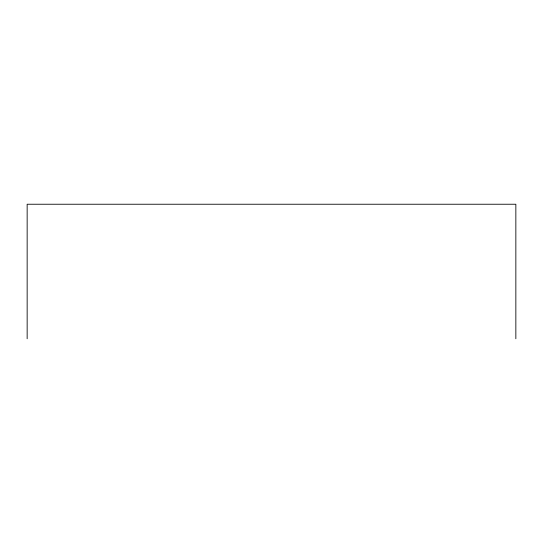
<?xml version="1.0" encoding="UTF-8"?>
<svg xmlns="http://www.w3.org/2000/svg" width="543" height="543" viewBox="0 0 543 543"><rect width="100%" height="100%" fill="white"/><g stroke="black" fill="none" stroke-linecap="round" stroke-linejoin="round"><path stroke-width="0.81" d="M515.85 338.764L515.85 204.236L27.15 204.236L27.15 338.764"/></g></svg>
